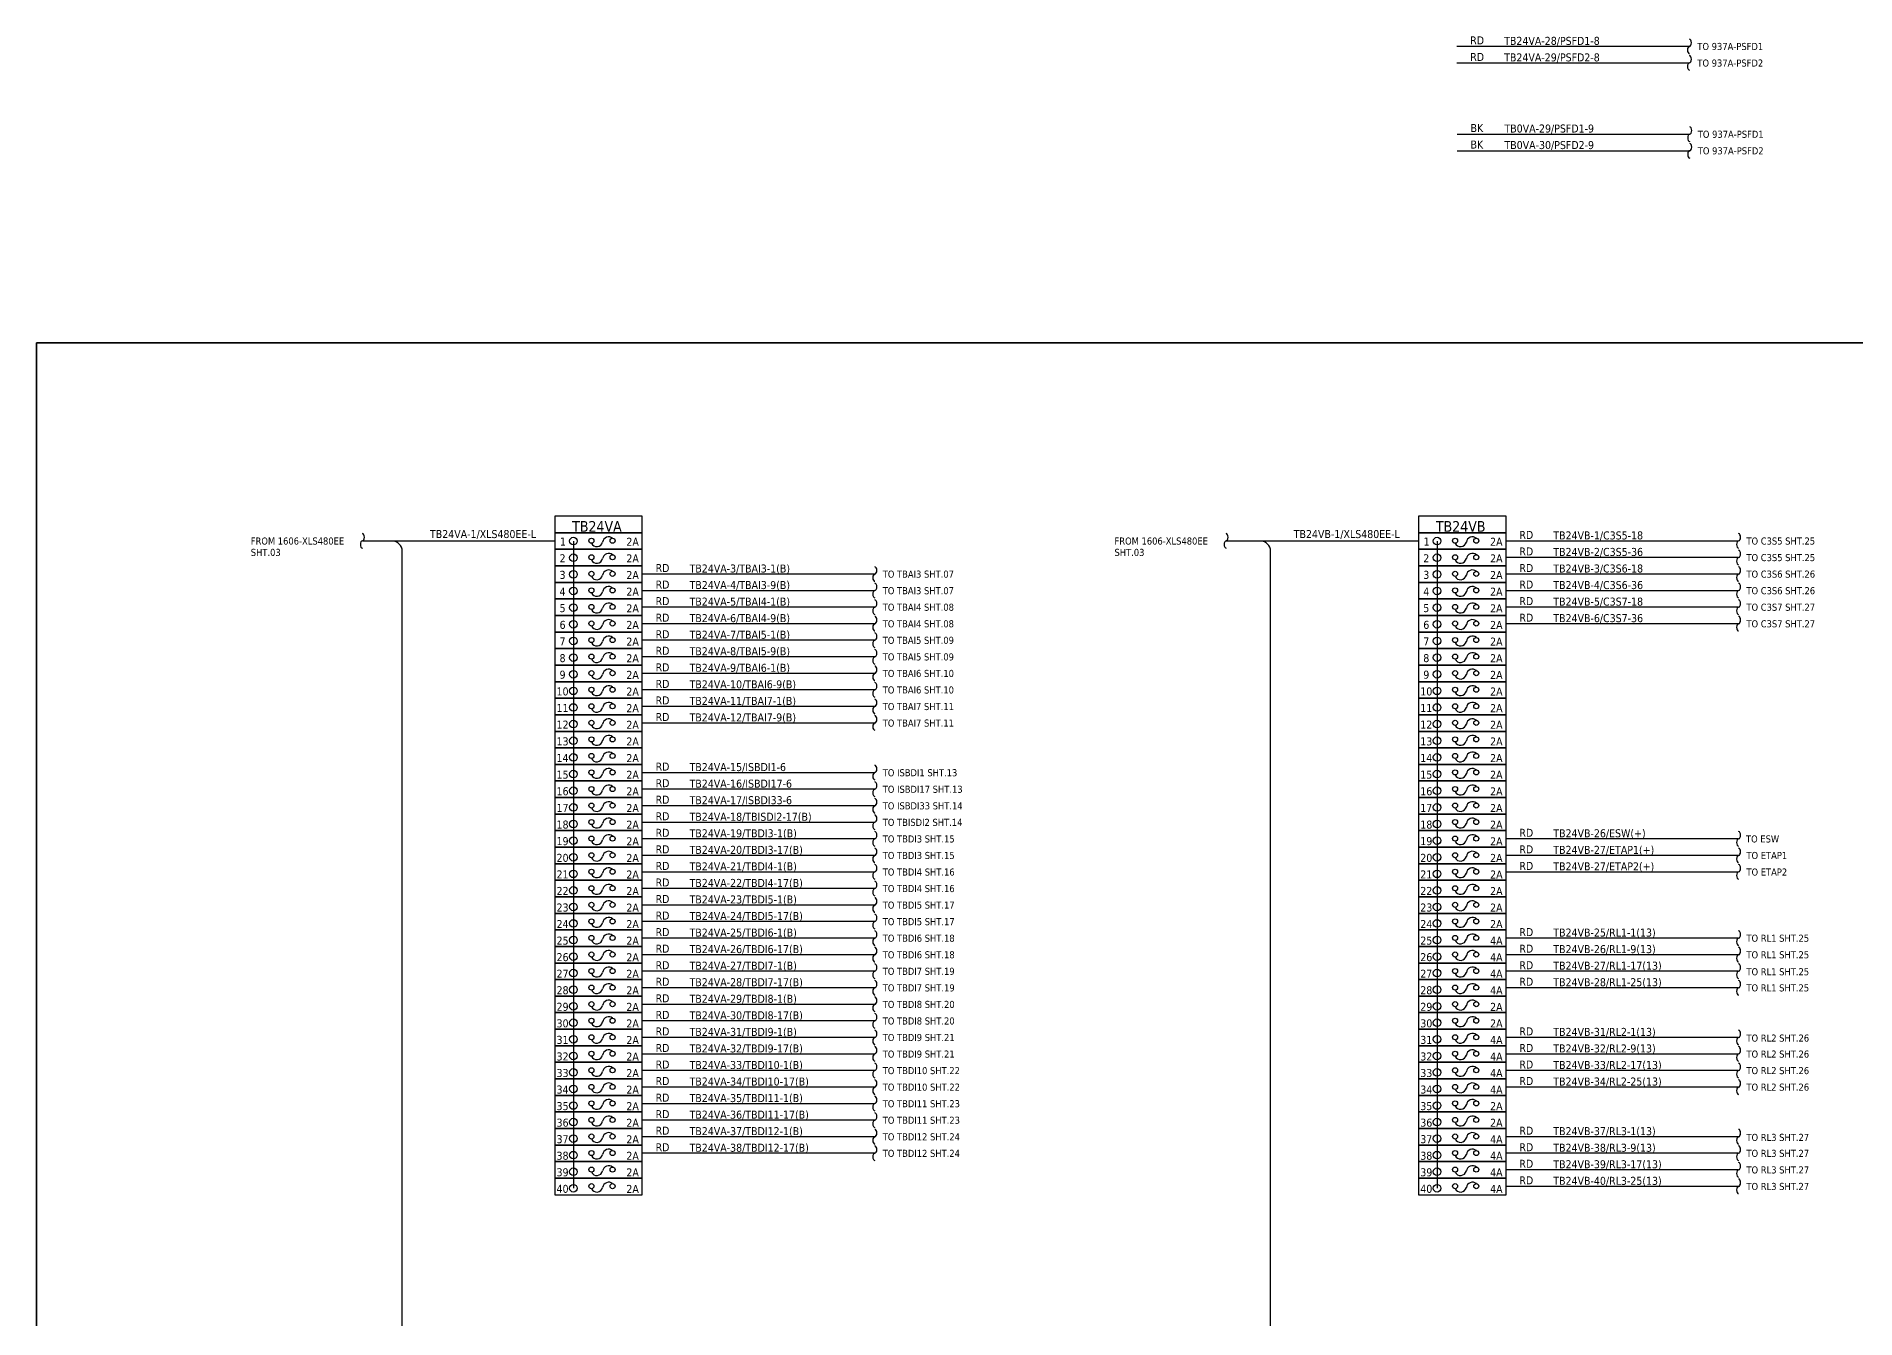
# Model space of a CAD drawing. Header units: millimetres. Extents: x 0 to 1792788, y -13 to 262234.
# Drawn here: x 342246 to 395942, y 224388 to 262234 of the extents above; entities that cross this region are included whole.
import ezdxf
from ezdxf.enums import TextEntityAlignment as Align

# ---------------------------------------------------------------- set-up
doc = ezdxf.new("R2010")
doc.units = ezdxf.units.MM
doc.layers.add('HELPPOINT', color=7, linetype='Continuous', lineweight=25)
doc.layers.add('power', color=7, linetype='Continuous', lineweight=25)
doc.styles.add('Tahoma', font='')
doc.styles.get('Tahoma').set_extended_font_data('Tahoma')

# ---------------------------------------------------------------- blocks, each defined once
blk = doc.blocks.new('TPA')
at = {"layer": 'HELPPOINT', "color": 4, "lineweight": 35, "ltscale": 25.4}
for p, q in [((14292753, 12749437), (14292753, 12827491)), ((14292753, 12827491), (14405128, 12827491)), ((14292753, 12749437), (14292753, 12827491)), ((14292753, 12827491), (14405128, 12827491))]:
    blk.add_line(p, q, dxfattribs=at)

msp = doc.modelspace()

# ---------------------------------------------------------------- linework, layer by layer
at = {"color": 1, "ltscale": 25.4}
for p, q in [((357544, 247340), (351867, 247340)), ((383038, 247340), (377362, 247340))]:
    msp.add_line(p, q, dxfattribs=at)
at = {"ltscale": 25.4}
for p, q in [((353045, 223057), (353045, 247037)), ((378676, 223057), (378676, 247037))]:
    msp.add_line(p, q, dxfattribs=at)
at = {"color": 1, "ltscale": 25.4}
for points in [[(357544, 247584), (360129, 247584), (360129, 248072), (357544, 248072)], [(357544, 247095), (360129, 247095), (360129, 247584), (357544, 247584)], [(383038, 247584), (385624, 247584), (385624, 248072), (383038, 248072)], [(383038, 247095), (385624, 247095), (385624, 247584), (383038, 247584)], [(357544, 246607), (360129, 246607), (360129, 247095), (357544, 247095)], [(383038, 246607), (385624, 246607), (385624, 247095), (383038, 247095)], [(357544, 246118), (360129, 246118), (360129, 246607), (357544, 246607)], [(383038, 246118), (385624, 246118), (385624, 246607), (383038, 246607)], [(357544, 245630), (360129, 245630), (360129, 246118), (357544, 246118)], [(383038, 245630), (385624, 245630), (385624, 246118), (383038, 246118)], [(357544, 245142), (360129, 245142), (360129, 245630), (357544, 245630)], [(383038, 245142), (385624, 245142), (385624, 245630), (383038, 245630)], [(357544, 244653), (360129, 244653), (360129, 245142), (357544, 245142)], [(383038, 244653), (385624, 244653), (385624, 245142), (383038, 245142)], [(357544, 244165), (360129, 244165), (360129, 244653), (357544, 244653)], [(383038, 244165), (385624, 244165), (385624, 244653), (383038, 244653)], [(357544, 243676), (360129, 243676), (360129, 244165), (357544, 244165)], [(383038, 243676), (385624, 243676), (385624, 244165), (383038, 244165)], [(357544, 243188), (360129, 243188), (360129, 243676), (357544, 243676)], [(383038, 243188), (385624, 243188), (385624, 243676), (383038, 243676)], [(357544, 242699), (360129, 242699), (360129, 243188), (357544, 243188)], [(383038, 242699), (385624, 242699), (385624, 243188), (383038, 243188)], [(357544, 242211), (360129, 242211), (360129, 242699), (357544, 242699)], [(357544, 241722), (360129, 241722), (360129, 242211), (357544, 242211)], [(383038, 242211), (385624, 242211), (385624, 242699), (383038, 242699)], [(383038, 241722), (385624, 241722), (385624, 242211), (383038, 242211)], [(357544, 241234), (360129, 241234), (360129, 241722), (357544, 241722)], [(383038, 241234), (385624, 241234), (385624, 241722), (383038, 241722)], [(357544, 240745), (360129, 240745), (360129, 241234), (357544, 241234)], [(383038, 240745), (385624, 240745), (385624, 241234), (383038, 241234)], [(357544, 240257), (360129, 240257), (360129, 240745), (357544, 240745)], [(383038, 240257), (385624, 240257), (385624, 240745), (383038, 240745)], [(357544, 239769), (360129, 239769), (360129, 240257), (357544, 240257)], [(383038, 239769), (385624, 239769), (385624, 240257), (383038, 240257)], [(357544, 239280), (360129, 239280), (360129, 239769), (357544, 239769)], [(383038, 239280), (385624, 239280), (385624, 239769), (383038, 239769)], [(357544, 238792), (360129, 238792), (360129, 239280), (357544, 239280)], [(383038, 238792), (385624, 238792), (385624, 239280), (383038, 239280)], [(357544, 238303), (360129, 238303), (360129, 238792), (357544, 238792)], [(383038, 238303), (385624, 238303), (385624, 238792), (383038, 238792)], [(357544, 237815), (360129, 237815), (360129, 238303), (357544, 238303)], [(383038, 237815), (385624, 237815), (385624, 238303), (383038, 238303)], [(357544, 237326), (360129, 237326), (360129, 237815), (357544, 237815)], [(383038, 237326), (385624, 237326), (385624, 237815), (383038, 237815)], [(357544, 236838), (360129, 236838), (360129, 237326), (357544, 237326)], [(357544, 236349), (360129, 236349), (360129, 236838), (357544, 236838)], [(383038, 236838), (385624, 236838), (385624, 237326), (383038, 237326)], [(383038, 236349), (385624, 236349), (385624, 236838), (383038, 236838)], [(357544, 235861), (360129, 235861), (360129, 236349), (357544, 236349)], [(383038, 235861), (385624, 235861), (385624, 236349), (383038, 236349)], [(357544, 235372), (360129, 235372), (360129, 235861), (357544, 235861)], [(357544, 234884), (360129, 234884), (360129, 235372), (357544, 235372)], [(357544, 234395), (360129, 234395), (360129, 234884), (357544, 234884)], [(357544, 233907), (360129, 233907), (360129, 234395), (357544, 234395)], [(357544, 233419), (360129, 233419), (360129, 233907), (357544, 233907)], [(383038, 233419), (385624, 233419), (385624, 233907), (383038, 233907)], [(357544, 232930), (360129, 232930), (360129, 233419), (357544, 233419)], [(383038, 232930), (385624, 232930), (385624, 233419), (383038, 233419)], [(357544, 232442), (360129, 232442), (360129, 232930), (357544, 232930)], [(357544, 231953), (360129, 231953), (360129, 232442), (357544, 232442)], [(357544, 231465), (360129, 231465), (360129, 231953), (357544, 231953)], [(357544, 230976), (360129, 230976), (360129, 231465), (357544, 231465)], [(357544, 230488), (360129, 230488), (360129, 230976), (357544, 230976)], [(383038, 230488), (385624, 230488), (385624, 230976), (383038, 230976)], [(357544, 229999), (360129, 229999), (360129, 230488), (357544, 230488)], [(383038, 229999), (385624, 229999), (385624, 230488), (383038, 230488)], [(357544, 229511), (360129, 229511), (360129, 229999), (357544, 229999)], [(357544, 229022), (360129, 229022), (360129, 229511), (357544, 229511)], [(357544, 228534), (360129, 228534), (360129, 229022), (357544, 229022)], [(357544, 228046), (360129, 228046), (360129, 228534), (357544, 228534)]]:
    msp.add_lwpolyline(points, close=True, dxfattribs=at)
at = {"color": 2, "ltscale": 25.4}
for points in [[(383038, 235372), (385624, 235372), (385624, 235861), (383038, 235861)], [(383038, 234884), (385624, 234884), (385624, 235372), (383038, 235372)], [(383038, 234395), (385624, 234395), (385624, 234884), (383038, 234884)], [(383038, 233907), (385624, 233907), (385624, 234395), (383038, 234395)], [(383038, 232442), (385624, 232442), (385624, 232930), (383038, 232930)], [(383038, 231953), (385624, 231953), (385624, 232442), (383038, 232442)], [(383038, 231465), (385624, 231465), (385624, 231953), (383038, 231953)], [(383038, 230976), (385624, 230976), (385624, 231465), (383038, 231465)], [(383038, 229511), (385624, 229511), (385624, 229999), (383038, 229999)], [(383038, 229022), (385624, 229022), (385624, 229511), (383038, 229511)], [(383038, 228534), (385624, 228534), (385624, 229022), (383038, 229022)], [(383038, 228046), (385624, 228046), (385624, 228534), (383038, 228534)]]:
    msp.add_lwpolyline(points, close=True, dxfattribs=at)
at = {"ltscale": 25.4}
for centre in [(352743, 247037), (378373, 247037)]:
    msp.add_arc(centre, 302, 0, 90, dxfattribs=at)
at = {"layer": 'power', "color": 1, "ltscale": 25.4}
for p, q in [((391038, 261937), (384174, 261937)), ((391038, 261448), (384174, 261448)), ((392487, 247340), (385624, 247340)), ((392487, 246851), (385624, 246851)), ((366993, 246363), (360129, 246363)), ((392487, 246363), (385624, 246363)), ((366993, 245874), (360129, 245874)), ((392487, 245874), (385624, 245874)), ((366993, 245386), (360129, 245386)), ((366993, 244897), (360129, 244897)), ((392487, 245386), (385624, 245386)), ((392487, 244897), (385624, 244897)), ((366993, 244409), (360129, 244409)), ((366993, 243920), (360129, 243920)), ((366993, 243432), (360129, 243432)), ((366993, 242943), (360129, 242943)), ((366993, 242455), (360129, 242455)), ((366993, 241967), (360129, 241967)), ((366993, 240501), (360129, 240501)), ((366993, 240013), (360129, 240013)), ((366993, 239524), (360129, 239524)), ((366993, 239036), (360129, 239036)), ((366993, 238547), (360129, 238547)), ((392487, 238547), (385624, 238547)), ((366993, 238059), (360129, 238059)), ((392487, 238059), (385624, 238059)), ((366993, 237570), (360129, 237570)), ((392487, 237570), (385624, 237570)), ((366993, 237082), (360129, 237082)), ((366993, 236594), (360129, 236594)), ((366993, 236105), (360129, 236105)), ((366993, 235617), (360129, 235617)), ((392487, 235617), (385624, 235617)), ((366993, 235128), (360129, 235128)), ((392487, 235128), (385624, 235128)), ((366993, 234640), (360129, 234640)), ((366993, 234151), (360129, 234151)), ((392487, 234640), (385624, 234640)), ((392487, 234151), (385624, 234151)), ((366993, 233663), (360129, 233663)), ((366993, 233174), (360129, 233174)), ((366993, 232686), (360129, 232686)), ((392487, 232686), (385624, 232686)), ((366993, 232197), (360129, 232197)), ((392487, 232197), (385624, 232197)), ((366993, 231709), (360129, 231709)), ((392487, 231709), (385624, 231709)), ((366993, 231221), (360129, 231221)), ((392487, 231221), (385624, 231221)), ((366993, 230732), (360129, 230732)), ((366993, 230244), (360129, 230244)), ((366993, 229755), (360129, 229755)), ((392487, 229755), (385624, 229755)), ((366993, 229267), (360129, 229267)), ((392487, 229267), (385624, 229267)), ((392487, 228778), (385624, 228778)), ((392487, 228290), (385624, 228290))]:
    msp.add_line(p, q, dxfattribs=at)
at = {"layer": 'power', "color": 7, "ltscale": 25.4}
for p, q in [((384183, 259349), (391046, 259349)), ((384183, 258860), (391046, 258860))]:
    msp.add_line(p, q, dxfattribs=at)
at = {"layer": 'power', "color": 1, "linetype": 'Continuous', "ltscale": 25.4}
for p, q in [((358095, 247338), (358095, 228236)), ((383589, 247338), (383589, 228236))]:
    msp.add_line(p, q, dxfattribs=at)
for centre in [(358095, 247338), (383589, 247338), (358095, 246847), (358095, 246356), (383589, 246847), (383589, 246356), (358095, 245865), (383589, 245865), (358095, 245373), (383589, 245373), (358095, 244882), (383589, 244882), (358095, 244391), (383589, 244391), (358095, 243900), (383589, 243900), (358095, 243408), (383589, 243408), (358095, 242917), (383589, 242917), (358095, 242426), (383589, 242426), (358095, 241935), (383589, 241935), (358095, 241443), (383589, 241443), (358095, 240952), (358095, 240461), (383589, 240952), (383589, 240461), (358095, 239970), (383589, 239970), (358095, 239478), (383589, 239478), (358095, 238987), (383589, 238987), (358095, 238496), (383589, 238496), (358095, 238005), (383589, 238005), (358095, 237516), (383589, 237516), (358095, 237028), (383589, 237028), (358095, 236539), (383589, 236539), (358095, 236051), (383589, 236051), (358095, 235563), (383589, 235563), (358095, 235074), (358095, 234586), (383589, 235074), (383589, 234586), (358095, 234097), (383589, 234097), (358095, 233609), (383589, 233609), (358095, 233120), (383589, 233120), (358095, 232632), (383589, 232632), (358095, 232143), (383589, 232143), (358095, 231655), (383589, 231655), (358095, 231166), (383589, 231166), (358095, 230678), (383589, 230678), (358095, 230189), (383589, 230189), (358095, 229701), (358095, 229213), (383589, 229701), (383589, 229213), (358095, 228724), (383589, 228724), (358095, 228236), (383589, 228236)]:
    msp.add_circle(centre, 112, dxfattribs=at)
at = {"layer": 'power', "color": 1, "ltscale": 25.4}
for centre in [(358626, 247347), (359253, 247347), (384120, 247347), (384747, 247347), (358626, 246859), (359253, 246859), (384120, 246859), (384747, 246859), (358626, 246370), (358626, 245882), (359253, 246370), (359253, 245882), (384120, 246370), (384120, 245882), (384747, 246370), (384747, 245882), (358626, 245393), (359253, 245393), (384120, 245393), (384747, 245393), (358626, 244905), (359253, 244905), (384120, 244905), (384747, 244905), (358626, 244416), (359253, 244416), (384120, 244416), (384747, 244416), (358626, 243928), (359253, 243928), (384120, 243928), (384747, 243928), (358626, 243440), (359253, 243440), (384120, 243440), (384747, 243440), (358626, 242951), (359253, 242951), (384120, 242951), (384747, 242951), (358626, 242463), (359253, 242463), (384120, 242463), (384747, 242463), (358626, 241974), (359253, 241974), (384120, 241974), (384747, 241974), (358626, 241486), (359253, 241486), (384120, 241486), (384747, 241486), (358626, 240997), (358626, 240509), (359253, 240997), (359253, 240509), (384120, 240997), (384120, 240509), (384747, 240997), (384747, 240509), (358626, 240020), (359253, 240020), (384120, 240020), (384747, 240020), (358626, 239532), (359253, 239532), (384120, 239532), (384747, 239532), (358626, 239043), (359253, 239043), (384120, 239043), (384747, 239043), (358626, 238555), (359253, 238555), (384120, 238555), (384747, 238555), (358626, 238066), (359253, 238066), (384120, 238066), (384747, 238066), (358626, 237578), (359253, 237578), (384120, 237578), (384747, 237578), (358626, 237090), (359253, 237090), (384120, 237090), (384747, 237090), (358626, 236601), (359253, 236601), (384120, 236601), (384747, 236601), (358626, 236113), (359253, 236113), (384120, 236113), (384747, 236113), (358626, 235624), (358626, 235136), (359253, 235624), (359253, 235136), (384120, 235624), (384120, 235136), (384747, 235624), (384747, 235136), (358626, 234647), (359253, 234647), (384120, 234647), (384747, 234647), (358626, 234159), (359253, 234159), (384120, 234159), (384747, 234159), (358626, 233670), (359253, 233670), (384120, 233670), (384747, 233670), (358626, 233182), (359253, 233182), (384120, 233182), (384747, 233182), (358626, 232693), (359253, 232693), (384120, 232693), (384747, 232693), (358626, 232205), (359253, 232205), (384120, 232205), (384747, 232205), (358626, 231717), (359253, 231717), (384120, 231717), (384747, 231717), (358626, 231228), (359253, 231228), (384120, 231228), (384747, 231228), (358626, 230740), (359253, 230740), (384120, 230740), (384747, 230740), (358626, 230251), (358626, 229763), (359253, 230251), (359253, 229763), (384120, 230251), (384120, 229763), (384747, 230251), (384747, 229763), (358626, 229274), (359253, 229274), (384120, 229274), (384747, 229274), (358626, 228786), (359253, 228786), (384120, 228786), (384747, 228786), (358626, 228297), (359253, 228297), (384120, 228297), (384747, 228297)]:
    msp.add_circle(centre, 74.8, dxfattribs=at)
for centre, radius, start, end in [((358786, 247351), 178, 206.1634, 346.0383), ((359139, 247281), 182, 51.1309, 171.3254), ((384280, 247351), 178, 206.1634, 346.0383), ((384633, 247281), 182, 51.1309, 171.3254), ((358786, 246863), 178, 206.1634, 346.0383), ((359139, 246792), 182, 51.1309, 171.3254), ((359139, 246304), 182, 51.1309, 171.3254), ((384280, 246863), 178, 206.1634, 346.0383), ((384633, 246792), 182, 51.1309, 171.3254), ((384633, 246304), 182, 51.1309, 171.3254), ((358786, 246374), 178, 206.1634, 346.0383), ((359139, 245815), 182, 51.1309, 171.3254), ((384280, 246374), 178, 206.1634, 346.0383), ((384633, 245815), 182, 51.1309, 171.3254), ((358786, 245886), 178, 206.1634, 346.0383), ((359139, 245327), 182, 51.1309, 171.3254), ((384280, 245886), 178, 206.1634, 346.0383), ((384633, 245327), 182, 51.1309, 171.3254), ((358786, 245397), 178, 206.1634, 346.0383), ((358786, 244909), 178, 206.1634, 346.0383), ((359139, 244838), 182, 51.1309, 171.3254), ((384280, 245397), 178, 206.1634, 346.0383), ((384280, 244909), 178, 206.1634, 346.0383), ((384633, 244838), 182, 51.1309, 171.3254), ((358786, 244420), 178, 206.1634, 346.0383), ((359139, 244350), 182, 51.1309, 171.3254), ((384280, 244420), 178, 206.1634, 346.0383), ((384633, 244350), 182, 51.1309, 171.3254), ((358786, 243932), 178, 206.1634, 346.0383), ((359139, 243861), 182, 51.1309, 171.3254), ((384280, 243932), 178, 206.1634, 346.0383), ((384633, 243861), 182, 51.1309, 171.3254), ((358786, 243443), 178, 206.1634, 346.0383), ((359139, 243373), 182, 51.1309, 171.3254), ((384280, 243443), 178, 206.1634, 346.0383), ((384633, 243373), 182, 51.1309, 171.3254), ((358786, 242955), 178, 206.1634, 346.0383), ((359139, 242884), 182, 51.1309, 171.3254), ((384280, 242955), 178, 206.1634, 346.0383), ((384633, 242884), 182, 51.1309, 171.3254), ((358786, 242466), 178, 206.1634, 346.0383), ((359139, 242396), 182, 51.1309, 171.3254), ((384280, 242466), 178, 206.1634, 346.0383), ((384633, 242396), 182, 51.1309, 171.3254), ((358786, 241978), 178, 206.1634, 346.0383), ((359139, 241908), 182, 51.1309, 171.3254), ((384280, 241978), 178, 206.1634, 346.0383), ((384633, 241908), 182, 51.1309, 171.3254), ((358786, 241490), 178, 206.1634, 346.0383), ((359139, 241419), 182, 51.1309, 171.3254), ((359139, 240931), 182, 51.1309, 171.3254), ((384280, 241490), 178, 206.1634, 346.0383), ((384633, 241419), 182, 51.1309, 171.3254), ((384633, 240931), 182, 51.1309, 171.3254), ((358786, 241001), 178, 206.1634, 346.0383), ((359139, 240442), 182, 51.1309, 171.3254), ((384280, 241001), 178, 206.1634, 346.0383), ((384633, 240442), 182, 51.1309, 171.3254), ((358786, 240513), 178, 206.1634, 346.0383), ((359139, 239954), 182, 51.1309, 171.3254), ((384280, 240513), 178, 206.1634, 346.0383), ((384633, 239954), 182, 51.1309, 171.3254), ((358786, 240024), 178, 206.1634, 346.0383), ((358786, 239536), 178, 206.1634, 346.0383), ((359139, 239465), 182, 51.1309, 171.3254), ((384280, 240024), 178, 206.1634, 346.0383), ((384280, 239536), 178, 206.1634, 346.0383), ((384633, 239465), 182, 51.1309, 171.3254), ((358786, 239047), 178, 206.1634, 346.0383), ((359139, 238977), 182, 51.1309, 171.3254), ((384280, 239047), 178, 206.1634, 346.0383), ((384633, 238977), 182, 51.1309, 171.3254), ((358786, 238559), 178, 206.1634, 346.0383), ((359139, 238488), 182, 51.1309, 171.3254), ((384280, 238559), 178, 206.1634, 346.0383), ((384633, 238488), 182, 51.1309, 171.3254), ((358786, 238070), 178, 206.1634, 346.0383), ((359139, 238000), 182, 51.1309, 171.3254), ((384280, 238070), 178, 206.1634, 346.0383), ((384633, 238000), 182, 51.1309, 171.3254), ((358786, 237582), 178, 206.1634, 346.0383), ((359139, 237511), 182, 51.1309, 171.3254), ((384280, 237582), 178, 206.1634, 346.0383), ((384633, 237511), 182, 51.1309, 171.3254), ((358786, 237093), 178, 206.1634, 346.0383), ((359139, 237023), 182, 51.1309, 171.3254), ((384280, 237093), 178, 206.1634, 346.0383), ((384633, 237023), 182, 51.1309, 171.3254), ((358786, 236605), 178, 206.1634, 346.0383), ((359139, 236535), 182, 51.1309, 171.3254), ((384280, 236605), 178, 206.1634, 346.0383), ((384633, 236535), 182, 51.1309, 171.3254), ((358786, 236117), 178, 206.1634, 346.0383), ((359139, 236046), 182, 51.1309, 171.3254), ((359139, 235558), 182, 51.1309, 171.3254), ((384280, 236117), 178, 206.1634, 346.0383), ((384633, 236046), 182, 51.1309, 171.3254), ((384633, 235558), 182, 51.1309, 171.3254), ((358786, 235628), 178, 206.1634, 346.0383), ((359139, 235069), 182, 51.1309, 171.3254), ((384280, 235628), 178, 206.1634, 346.0383), ((384633, 235069), 182, 51.1309, 171.3254), ((358786, 235140), 178, 206.1634, 346.0383), ((359139, 234581), 182, 51.1309, 171.3254), ((384280, 235140), 178, 206.1634, 346.0383), ((384633, 234581), 182, 51.1309, 171.3254), ((358786, 234651), 178, 206.1634, 346.0383), ((358786, 234163), 178, 206.1634, 346.0383), ((359139, 234092), 182, 51.1309, 171.3254), ((384280, 234651), 178, 206.1634, 346.0383), ((384280, 234163), 178, 206.1634, 346.0383), ((384633, 234092), 182, 51.1309, 171.3254), ((358786, 233674), 178, 206.1634, 346.0383), ((359139, 233604), 182, 51.1309, 171.3254), ((384280, 233674), 178, 206.1634, 346.0383), ((384633, 233604), 182, 51.1309, 171.3254), ((358786, 233186), 178, 206.1634, 346.0383), ((359139, 233115), 182, 51.1309, 171.3254), ((384280, 233186), 178, 206.1634, 346.0383), ((384633, 233115), 182, 51.1309, 171.3254), ((358786, 232697), 178, 206.1634, 346.0383), ((359139, 232627), 182, 51.1309, 171.3254), ((384280, 232697), 178, 206.1634, 346.0383), ((384633, 232627), 182, 51.1309, 171.3254), ((358786, 232209), 178, 206.1634, 346.0383), ((359139, 232138), 182, 51.1309, 171.3254), ((384280, 232209), 178, 206.1634, 346.0383), ((384633, 232138), 182, 51.1309, 171.3254), ((358786, 231720), 178, 206.1634, 346.0383), ((359139, 231650), 182, 51.1309, 171.3254), ((384280, 231720), 178, 206.1634, 346.0383), ((384633, 231650), 182, 51.1309, 171.3254), ((358786, 231232), 178, 206.1634, 346.0383), ((359139, 231162), 182, 51.1309, 171.3254), ((384280, 231232), 178, 206.1634, 346.0383), ((384633, 231162), 182, 51.1309, 171.3254), ((358786, 230743), 178, 206.1634, 346.0383), ((359139, 230673), 182, 51.1309, 171.3254), ((359139, 230185), 182, 51.1309, 171.3254), ((384280, 230743), 178, 206.1634, 346.0383), ((384633, 230673), 182, 51.1309, 171.3254), ((384633, 230185), 182, 51.1309, 171.3254), ((358786, 230255), 178, 206.1634, 346.0383), ((359139, 229696), 182, 51.1309, 171.3254), ((384280, 230255), 178, 206.1634, 346.0383), ((384633, 229696), 182, 51.1309, 171.3254), ((358786, 229767), 178, 206.1634, 346.0383), ((359139, 229208), 182, 51.1309, 171.3254), ((384280, 229767), 178, 206.1634, 346.0383), ((384633, 229208), 182, 51.1309, 171.3254), ((358786, 229278), 178, 206.1634, 346.0383), ((359139, 228719), 182, 51.1309, 171.3254), ((384280, 229278), 178, 206.1634, 346.0383), ((384633, 228719), 182, 51.1309, 171.3254), ((358786, 228790), 178, 206.1634, 346.0383), ((358786, 228301), 178, 206.1634, 346.0383), ((359139, 228231), 182, 51.1309, 171.3254), ((384280, 228790), 178, 206.1634, 346.0383), ((384280, 228301), 178, 206.1634, 346.0383), ((384633, 228231), 182, 51.1309, 171.3254)]:
    msp.add_arc(centre, radius, start, end, dxfattribs=at)
for centre, major_axis in [((391038, 262047), (0, 108)), ((391038, 261832), (0, -108)), ((391038, 261559), (0, 108)), ((391038, 261343), (0, -108)), ((351867, 247450), (0, 108)), ((377362, 247450), (0, 108)), ((392487, 247450), (0, 108)), ((351867, 247235), (0, -108)), ((377362, 247235), (0, -108)), ((392487, 247235), (0, -108)), ((392487, 246962), (0, 108)), ((366993, 246473), (0, 108)), ((392487, 246746), (0, -108)), ((392487, 246473), (0, 108)), ((366993, 246258), (0, -108)), ((366993, 245985), (0, 108)), ((392487, 246258), (0, -108)), ((392487, 245985), (0, 108)), ((366993, 245769), (0, -108)), ((366993, 245496), (0, 108)), ((392487, 245769), (0, -108)), ((392487, 245496), (0, 108)), ((366993, 245281), (0, -108)), ((366993, 244792), (0, -108)), ((366993, 245008), (0, 108)), ((392487, 245281), (0, -108)), ((392487, 244792), (0, -108)), ((392487, 245008), (0, 108)), ((366993, 244304), (0, -108)), ((366993, 244519), (0, 108)), ((366993, 243815), (0, -108)), ((366993, 244031), (0, 108)), ((366993, 243327), (0, -108)), ((366993, 243542), (0, 108)), ((366993, 242839), (0, -108)), ((366993, 243054), (0, 108)), ((366993, 242350), (0, -108)), ((366993, 242566), (0, 108)), ((366993, 242077), (0, 108)), ((366993, 241862), (0, -108)), ((366993, 240612), (0, 108)), ((366993, 240396), (0, -108)), ((366993, 240123), (0, 108)), ((366993, 239908), (0, -108)), ((366993, 239419), (0, -108)), ((366993, 239635), (0, 108)), ((366993, 238931), (0, -108)), ((366993, 239146), (0, 108)), ((366993, 238442), (0, -108)), ((366993, 238658), (0, 108)), ((392487, 238442), (0, -108)), ((392487, 238658), (0, 108)), ((366993, 237954), (0, -108)), ((366993, 238169), (0, 108)), ((392487, 237954), (0, -108)), ((392487, 238169), (0, 108)), ((366993, 237465), (0, -108)), ((366993, 237681), (0, 108)), ((392487, 237465), (0, -108)), ((392487, 237681), (0, 108)), ((366993, 236977), (0, -108)), ((366993, 237193), (0, 108)), ((366993, 236704), (0, 108)), ((366993, 236489), (0, -108)), ((366993, 236216), (0, 108)), ((366993, 236000), (0, -108)), ((366993, 235727), (0, 108)), ((392487, 235727), (0, 108)), ((366993, 235512), (0, -108)), ((366993, 235239), (0, 108)), ((392487, 235512), (0, -108)), ((392487, 235239), (0, 108)), ((366993, 235023), (0, -108)), ((366993, 234750), (0, 108)), ((392487, 235023), (0, -108)), ((392487, 234750), (0, 108)), ((366993, 234535), (0, -108)), ((366993, 234046), (0, -108)), ((366993, 234262), (0, 108)), ((392487, 234535), (0, -108)), ((392487, 234046), (0, -108)), ((392487, 234262), (0, 108)), ((366993, 233558), (0, -108)), ((366993, 233773), (0, 108)), ((366993, 233069), (0, -108)), ((366993, 233285), (0, 108)), ((366993, 232581), (0, -108)), ((366993, 232796), (0, 108)), ((392487, 232581), (0, -108)), ((392487, 232796), (0, 108)), ((366993, 232092), (0, -108)), ((366993, 232308), (0, 108)), ((392487, 232092), (0, -108)), ((392487, 232308), (0, 108)), ((366993, 231604), (0, -108)), ((366993, 231819), (0, 108)), ((366993, 231331), (0, 108)), ((392487, 231604), (0, -108)), ((392487, 231819), (0, 108)), ((392487, 231331), (0, 108)), ((366993, 231116), (0, -108)), ((366993, 230843), (0, 108)), ((392487, 231116), (0, -108)), ((366993, 230627), (0, -108)), ((366993, 230354), (0, 108)), ((366993, 230139), (0, -108)), ((366993, 229866), (0, 108)), ((392487, 229866), (0, 108)), ((366993, 229650), (0, -108)), ((366993, 229377), (0, 108)), ((392487, 229650), (0, -108)), ((392487, 229377), (0, 108)), ((366993, 229162), (0, -108)), ((392487, 229162), (0, -108)), ((392487, 228673), (0, -108)), ((392487, 228889), (0, 108)), ((392487, 228185), (0, -108)), ((392487, 228400), (0, 108))]:
    msp.add_ellipse(centre, major_axis=major_axis, ratio=0.550167, start_param=3.141593, end_param=6.283185, dxfattribs=at)
at = {"layer": 'power', "color": 7, "ltscale": 25.4}
for centre, major_axis in [((391046, 259456), (0, 108)), ((391046, 259241), (0, -108)), ((391046, 258752), (0, -108)), ((391046, 258968), (0, 108))]:
    msp.add_ellipse(centre, major_axis=major_axis, ratio=0.550167, start_param=3.141593, end_param=6.283185, dxfattribs=at)

# ---------------------------------------------------------------- block references
at = {"xscale": 0.8796480001183227, "yscale": 0.8796480000019073, "zscale": 0.8796480001183227}
msp.add_blockref('TPA', (-12230346, -11030484), dxfattribs=at)

# ---------------------------------------------------------------- texts
at = {"layer": 'power', "color": 7, "style": 'Tahoma'}
for s, height, p in [('RD', 236.2, (384567, 261998)), ('TB24VA-28/PSFD1-8', 236.17, (385569, 261984)), ('RD', 236.2, (384567, 261509)), ('TB24VA-29/PSFD2-8', 236.17, (385569, 261496)), ('BK', 236.2, (384576, 259411)), ('TB0VA-29/PSFD1-9', 236.17, (385577, 259397)), ('TO 937A-PSFD1', 208.82, (391283, 259241)), ('BK', 236.2, (384576, 258923)), ('TB0VA-30/PSFD2-9', 236.17, (385577, 258909)), ('TO 937A-PSFD2', 208.82, (391283, 258752)), ('RD', 236.2, (386017, 247401)), ('TB24VB-1/C3S5-18', 236.17, (387019, 247387)), ('RD', 236.2, (386017, 246913)), ('TB24VB-2/C3S5-36', 236.17, (387019, 246899)), ('RD', 236.2, (360522, 246424)), ('TB24VA-3/TBAI3-1(B)', 236.17, (361524, 246410)), ('RD', 236.2, (386017, 246424)), ('TB24VB-3/C3S6-18', 236.17, (387019, 246410)), ('RD', 236.2, (360522, 245936)), ('TB24VA-4/TBAI3-9(B)', 236.17, (361524, 245922)), ('RD', 236.2, (386017, 245936)), ('TB24VB-4/C3S6-36', 236.17, (387019, 245922)), ('RD', 236.2, (360522, 245447)), ('TB24VA-5/TBAI4-1(B)', 236.17, (361524, 245433)), ('RD', 236.2, (386017, 245447)), ('TB24VB-5/C3S7-18', 236.17, (387019, 245433)), ('RD', 236.2, (360522, 244959)), ('TB24VA-6/TBAI4-9(B)', 236.17, (361524, 244945)), ('RD', 236.2, (386017, 244959)), ('TB24VB-6/C3S7-36', 236.17, (387019, 244945)), ('RD', 236.2, (360522, 244470)), ('TB24VA-7/TBAI5-1(B)', 236.17, (361524, 244456)), ('RD', 236.2, (360522, 243982)), ('TB24VA-8/TBAI5-9(B)', 236.17, (361524, 243968)), ('RD', 236.2, (360522, 243493)), ('TB24VA-9/TBAI6-1(B)', 236.17, (361524, 243479)), ('RD', 236.2, (360522, 243005)), ('RD', 236.2, (360522, 242516)), ('TB24VA-10/TBAI6-9(B)', 236.17, (361524, 242991)), ('TB24VA-11/TBAI7-1(B)', 236.17, (361524, 242502)), ('RD', 236.2, (360522, 242028)), ('TB24VA-12/TBAI7-9(B)', 236.17, (361524, 242014)), ('RD', 236.2, (360522, 240563)), ('TB24VA-15/ISBDI1-6', 236.17, (361524, 240549)), ('RD', 236.2, (360522, 240074)), ('TB24VA-16/ISBDI17-6', 236.17, (361524, 240060)), ('RD', 236.2, (360522, 239586)), ('TB24VA-17/ISBDI33-6', 236.17, (361524, 239572)), ('RD', 236.2, (360522, 239097)), ('TB24VA-18/TBISDI2-17(B)', 236.17, (361524, 239083)), ('RD', 236.2, (360522, 238609)), ('TB24VA-19/TBDI3-1(B)', 236.17, (361524, 238595)), ('RD', 236.2, (386017, 238609)), ('TB24VB-26/ESW(+)', 236.17, (387019, 238595)), ('RD', 236.2, (360522, 238120)), ('TB24VA-20/TBDI3-17(B)', 236.17, (361524, 238106)), ('RD', 236.2, (386017, 238120)), ('TB24VB-27/ETAP1(+)', 236.17, (387019, 238106)), ('RD', 236.2, (360522, 237632)), ('RD', 236.2, (360522, 237143)), ('TB24VA-21/TBDI4-1(B)', 236.17, (361524, 237618)), ('TB24VA-22/TBDI4-17(B)', 236.17, (361524, 237129)), ('RD', 236.2, (386017, 237632)), ('TB24VB-27/ETAP2(+)', 236.17, (387019, 237618)), ('RD', 236.2, (360522, 236655)), ('TB24VA-23/TBDI5-1(B)', 236.17, (361524, 236641)), ('RD', 236.2, (360522, 236166)), ('TB24VA-24/TBDI5-17(B)', 236.17, (361524, 236153)), ('RD', 236.2, (360522, 235678)), ('TB24VA-25/TBDI6-1(B)', 236.17, (361524, 235664)), ('RD', 236.2, (386017, 235678)), ('TB24VB-25/RL1-1(13)', 236.17, (387019, 235664)), ('RD', 236.2, (360522, 235190)), ('TB24VA-26/TBDI6-17(B)', 236.17, (361524, 235176)), ('RD', 236.2, (386017, 235190)), ('TB24VB-26/RL1-9(13)', 236.17, (387019, 235176)), ('RD', 236.2, (360522, 234701)), ('TB24VA-27/TBDI7-1(B)', 236.17, (361524, 234687)), ('RD', 236.2, (386017, 234701)), ('TB24VB-27/RL1-17(13)', 236.17, (387019, 234687)), ('RD', 236.2, (360522, 234213)), ('TB24VA-28/TBDI7-17(B)', 236.17, (361524, 234199)), ('RD', 236.2, (386017, 234213)), ('TB24VB-28/RL1-25(13)', 236.17, (387019, 234199)), ('RD', 236.2, (360522, 233724)), ('TB24VA-29/TBDI8-1(B)', 236.17, (361524, 233710)), ('RD', 236.2, (360522, 233236)), ('TB24VA-30/TBDI8-17(B)', 236.17, (361524, 233222)), ('RD', 236.2, (360522, 232747)), ('TB24VA-31/TBDI9-1(B)', 236.17, (361524, 232733)), ('RD', 236.2, (386017, 232747)), ('TB24VB-31/RL2-1(13)', 236.17, (387019, 232733)), ('RD', 236.2, (360522, 232259)), ('RD', 236.2, (360522, 231770)), ('TB24VA-32/TBDI9-17(B)', 236.17, (361524, 232245)), ('TB24VA-33/TBDI10-1(B)', 236.17, (361524, 231756)), ('RD', 236.2, (386017, 232259)), ('RD', 236.2, (386017, 231770)), ('TB24VB-32/RL2-9(13)', 236.17, (387019, 232245)), ('TB24VB-33/RL2-17(13)', 236.17, (387019, 231756)), ('RD', 236.2, (360522, 231282)), ('TB24VA-34/TBDI10-17(B)', 236.17, (361524, 231268)), ('RD', 236.2, (386017, 231282)), ('TB24VB-34/RL2-25(13)', 236.17, (387019, 231268)), ('RD', 236.2, (360522, 230793)), ('TB24VA-35/TBDI11-1(B)', 236.17, (361524, 230780)), ('RD', 236.2, (360522, 230305)), ('TB24VA-36/TBDI11-17(B)', 236.17, (361524, 230291)), ('RD', 236.2, (360522, 229817)), ('TB24VA-37/TBDI12-1(B)', 236.17, (361524, 229803)), ('RD', 236.2, (386017, 229817)), ('TB24VB-37/RL3-1(13)', 236.17, (387019, 229803)), ('RD', 236.2, (360522, 229328)), ('TB24VA-38/TBDI12-17(B)', 236.17, (361524, 229314)), ('RD', 236.2, (386017, 229328)), ('TB24VB-38/RL3-9(13)', 236.17, (387019, 229314)), ('RD', 236.2, (386017, 228840)), ('TB24VB-39/RL3-17(13)', 236.17, (387019, 228826)), ('RD', 236.2, (386017, 228351)), ('TB24VB-40/RL3-25(13)', 236.17, (387019, 228337))]:
    msp.add_text(s, height=height, dxfattribs=at).set_placement(p)
at = {"layer": 'power', "color": 1, "style": 'Tahoma'}
for s, height, p in [('TO 937A-PSFD1', 208.82, (391271, 261832)), ('TO 937A-PSFD2', 208.82, (391271, 261343)), ('SHT.03', 208.8, (348573, 246900)), ('FROM 1606-XLS480EE', 208.82, (348573, 247235)), ('SHT.03', 208.8, (374067, 246900)), ('FROM 1606-XLS480EE', 208.82, (374067, 247235)), ('TO C3S5 SHT.25', 208.82, (392720, 247235)), ('TO TBAI3 SHT.07', 208.82, (367226, 246258)), ('TO C3S5 SHT.25', 208.82, (392720, 246746)), ('TO C3S6 SHT.26', 208.82, (392720, 246258)), ('TO TBAI3 SHT.07', 208.82, (367226, 245769)), ('TO C3S6 SHT.26', 208.82, (392720, 245769)), ('TO TBAI4 SHT.08', 208.82, (367226, 245281)), ('TO C3S7 SHT.27', 208.82, (392720, 245281)), ('TO TBAI4 SHT.08', 208.82, (367226, 244792)), ('TO C3S7 SHT.27', 208.82, (392720, 244792)), ('TO TBAI5 SHT.09', 208.82, (367226, 244304)), ('TO TBAI5 SHT.09', 208.82, (367226, 243815)), ('TO TBAI6 SHT.10', 208.82, (367226, 243327)), ('TO TBAI6 SHT.10', 208.82, (367226, 242839)), ('TO TBAI7 SHT.11', 208.82, (367226, 242350)), ('TO TBAI7 SHT.11', 208.82, (367226, 241862)), ('TO ISBDI1 SHT.13', 208.82, (367226, 240396)), ('TO ISBDI17 SHT.13', 208.82, (367226, 239908)), ('TO ISBDI33 SHT.14', 208.82, (367226, 239419)), ('TO TBISDI2 SHT.14', 208.82, (367226, 238931)), ('TO TBDI3 SHT.15', 208.82, (367226, 238442)), ('TO ESW', 208.8, (392707, 238442)), ('TO TBDI3 SHT.15', 208.82, (367226, 237954)), ('TO ETAP1', 208.8, (392720, 237954)), ('TO TBDI4 SHT.16', 208.82, (367226, 237465)), ('TO ETAP2', 208.8, (392720, 237465)), ('TO TBDI4 SHT.16', 208.82, (367226, 236977)), ('TO TBDI5 SHT.17', 208.82, (367226, 236489)), ('TO TBDI5 SHT.17', 208.82, (367226, 236000)), ('TO TBDI6 SHT.18', 208.82, (367226, 235512)), ('TO TBDI6 SHT.18', 208.82, (367226, 235023)), ('TO RL1 SHT.25', 208.82, (392720, 235512)), ('TO RL1 SHT.25', 208.82, (392720, 235023)), ('TO TBDI7 SHT.19', 208.82, (367226, 234535)), ('TO RL1 SHT.25', 208.82, (392720, 234522)), ('TO TBDI7 SHT.19', 208.82, (367226, 234046)), ('TO RL1 SHT.25', 208.82, (392720, 234046)), ('TO TBDI8 SHT.20', 208.82, (367226, 233558)), ('TO TBDI8 SHT.20', 208.82, (367226, 233069)), ('TO TBDI9 SHT.21', 208.82, (367226, 232581)), ('TO RL2 SHT.26', 208.82, (392720, 232564)), ('TO TBDI9 SHT.21', 208.82, (367226, 232092)), ('TO RL2 SHT.26', 208.82, (392720, 232092)), ('TO TBDI10 SHT.22', 208.82, (367226, 231604)), ('TO RL2 SHT.26', 208.82, (392720, 231604)), ('TO TBDI10 SHT.22', 208.82, (367226, 231116)), ('TO RL2 SHT.26', 208.82, (392720, 231116)), ('TO TBDI11 SHT.23', 208.82, (367226, 230627)), ('TO TBDI11 SHT.23', 208.82, (367226, 230139)), ('TO TBDI12 SHT.24', 208.82, (367226, 229650)), ('TO RL3 SHT.27', 208.82, (392720, 229633)), ('TO TBDI12 SHT.24', 208.82, (367226, 229162)), ('TO RL3 SHT.27', 208.82, (392720, 229162)), ('TO RL3 SHT.27', 208.82, (392720, 228673)), ('TO RL3 SHT.27', 208.82, (392720, 228185))]:
    msp.add_text(s, height=height, dxfattribs=at).set_placement(p)
at = {"layer": 'power', "color": 7, "style": 'Tahoma'}
for s, p in [('TB24VA-1/XLS480EE-L', (356994, 247427)), ('TB24VB-1/XLS480EE-L', (382489, 247427))]:
    msp.add_text(s, height=236.17, dxfattribs=at).set_placement(p, align=Align.RIGHT)
at = {"layer": 'power', "color": 1, "style": 'Tahoma'}
for s, p in [('TB24VA', (358791, 247771)), ('TB24VB', (384285, 247771))]:
    msp.add_text(s, height=314.9, dxfattribs=at).set_placement(p, align=Align.MIDDLE_CENTER)
at = {"layer": 'power', "color": 7, "style": 'Tahoma'}
for s, height, p in [('1', 236, (357787, 247324)), ('2A', 236.2, (359844, 247318)), ('1', 236, (383281, 247324)), ('2A', 236.2, (385338, 247318)), ('2', 236, (357776, 246830)), ('2A', 236.2, (359844, 246827)), ('2', 236, (383270, 246830)), ('2A', 236.2, (385338, 246827)), ('4', 236, (357776, 245847)), ('3', 236, (357776, 246341)), ('2A', 236.2, (359844, 246336)), ('2A', 236.2, (359844, 245844)), ('4', 236, (383270, 245847)), ('3', 236, (383270, 246341)), ('2A', 236.2, (385338, 246336)), ('2A', 236.2, (385338, 245844)), ('5', 236, (357776, 245359)), ('2A', 236.2, (359844, 245353)), ('5', 236, (383270, 245359)), ('2A', 236.2, (385338, 245353)), ('6', 236, (357776, 244865)), ('2A', 236.2, (359844, 244862)), ('6', 236, (383270, 244865)), ('2A', 236.2, (385338, 244862)), ('7', 236, (357776, 244376)), ('2A', 236.2, (359844, 244371)), ('7', 236, (383270, 244376)), ('2A', 236.2, (385338, 244371)), ('8', 236, (357776, 243883)), ('2A', 236.2, (359844, 243880)), ('8', 236, (383270, 243883)), ('2A', 236.2, (385338, 243880)), ('9', 236, (357776, 243394)), ('2A', 236.2, (359844, 243388)), ('9', 236, (383270, 243394)), ('2A', 236.2, (385338, 243388)), ('10', 236.2, (357776, 242900)), ('2A', 236.2, (359844, 242897)), ('10', 236.2, (383270, 242900)), ('2A', 236.2, (385338, 242897)), ('11', 236.2, (357776, 242409)), ('2A', 236.2, (359844, 242406)), ('11', 236.2, (383270, 242409)), ('2A', 236.2, (385338, 242406)), ('12', 236.2, (357776, 241920)), ('2A', 236.2, (359844, 241915)), ('12', 236.2, (383270, 241920)), ('2A', 236.2, (385338, 241915)), ('13', 236.2, (357776, 241426)), ('2A', 236.2, (359844, 241423)), ('13', 236.2, (383270, 241426)), ('2A', 236.2, (385338, 241423)), ('14', 236.2, (357776, 240938)), ('15', 236.2, (357776, 240444)), ('2A', 236.2, (359844, 240932)), ('2A', 236.2, (359844, 240441)), ('14', 236.2, (383270, 240938)), ('15', 236.2, (383270, 240444)), ('2A', 236.2, (385338, 240932)), ('2A', 236.2, (385338, 240441)), ('16', 236.2, (357776, 239953)), ('2A', 236.2, (359844, 239950)), ('16', 236.2, (383270, 239953)), ('2A', 236.2, (385338, 239950)), ('17', 236.2, (357776, 239464)), ('2A', 236.2, (359844, 239458)), ('17', 236.2, (383270, 239464)), ('2A', 236.2, (385338, 239458)), ('18', 236.2, (357776, 238970)), ('2A', 236.2, (359844, 238967)), ('18', 236.2, (383270, 238970)), ('2A', 236.2, (385338, 238967)), ('19', 236.2, (357776, 238481)), ('2A', 236.2, (359844, 238476)), ('19', 236.2, (383270, 238481)), ('2A', 236.2, (385338, 238476)), ('20', 236.2, (357776, 237988)), ('2A', 236.2, (359844, 237985)), ('20', 236.2, (383270, 237988)), ('2A', 236.2, (385338, 237985)), ('21', 236.2, (357776, 237499)), ('2A', 236.2, (359844, 237496)), ('21', 236.2, (383270, 237499)), ('2A', 236.2, (385338, 237496)), ('22', 236.2, (357776, 237011)), ('2A', 236.2, (359844, 237008)), ('22', 236.2, (383270, 237011)), ('2A', 236.2, (385338, 237008)), ('23', 236.2, (357776, 236522)), ('2A', 236.2, (359844, 236519)), ('23', 236.2, (383270, 236522)), ('2A', 236.2, (385338, 236519)), ('24', 236.2, (357776, 236034)), ('2A', 236.2, (359844, 236031)), ('24', 236.2, (383270, 236034)), ('2A', 236.2, (385338, 236031)), ('25', 236.2, (357776, 235545)), ('2A', 236.2, (359844, 235542)), ('25', 236.2, (383270, 235545)), ('26', 236.2, (357776, 235057)), ('27', 236.2, (357776, 234569)), ('2A', 236.2, (359844, 235054)), ('2A', 236.2, (359844, 234566)), ('26', 236.2, (383270, 235057)), ('27', 236.2, (383270, 234569)), ('28', 236.2, (357776, 234080)), ('2A', 236.2, (359844, 234077)), ('28', 236.2, (383270, 234080)), ('29', 236.2, (357776, 233592)), ('2A', 236.2, (359844, 233589)), ('29', 236.2, (383270, 233592)), ('2A', 236.2, (385338, 233589)), ('30', 236.2, (357776, 233103)), ('2A', 236.2, (359844, 233100)), ('30', 236.2, (383270, 233103)), ('2A', 236.2, (385338, 233100)), ('31', 236.2, (357776, 232615)), ('2A', 236.2, (359844, 232612)), ('31', 236.2, (383270, 232615)), ('32', 236.2, (357776, 232126)), ('2A', 236.2, (359844, 232123)), ('32', 236.2, (383270, 232126)), ('33', 236.2, (357776, 231638)), ('2A', 236.2, (359844, 231635)), ('33', 236.2, (383270, 231638)), ('34', 236.2, (357776, 231149)), ('2A', 236.2, (359844, 231146)), ('34', 236.2, (383270, 231149)), ('35', 236.2, (357776, 230661)), ('2A', 236.2, (359844, 230658)), ('35', 236.2, (383270, 230661)), ('2A', 236.2, (385338, 230658)), ('36', 236.2, (357776, 230172)), ('2A', 236.2, (359844, 230169)), ('36', 236.2, (383270, 230172)), ('2A', 236.2, (385338, 230169)), ('37', 236.2, (357776, 229684)), ('38', 236.2, (357776, 229196)), ('2A', 236.2, (359844, 229681)), ('2A', 236.2, (359844, 229193)), ('37', 236.2, (383270, 229684)), ('38', 236.2, (383270, 229196)), ('39', 236.2, (357776, 228707)), ('2A', 236.2, (359844, 228704)), ('39', 236.2, (383270, 228707)), ('40', 236.2, (357776, 228219)), ('2A', 236.2, (359844, 228216)), ('40', 236.2, (383270, 228219))]:
    msp.add_text(s, height=height, dxfattribs=at).set_placement(p, align=Align.MIDDLE_CENTER)
at = {"layer": 'power', "color": 2, "style": 'Tahoma'}
for p in [(385338, 235542), (385338, 235054), (385338, 234566), (385338, 234077), (385338, 232612), (385338, 232123), (385338, 231635), (385338, 231146), (385338, 229681), (385338, 229193), (385338, 228704), (385338, 228216)]:
    msp.add_text('4A', height=236.2, dxfattribs=at).set_placement(p, align=Align.MIDDLE_CENTER)

doc.saveas('drawing.dxf')
